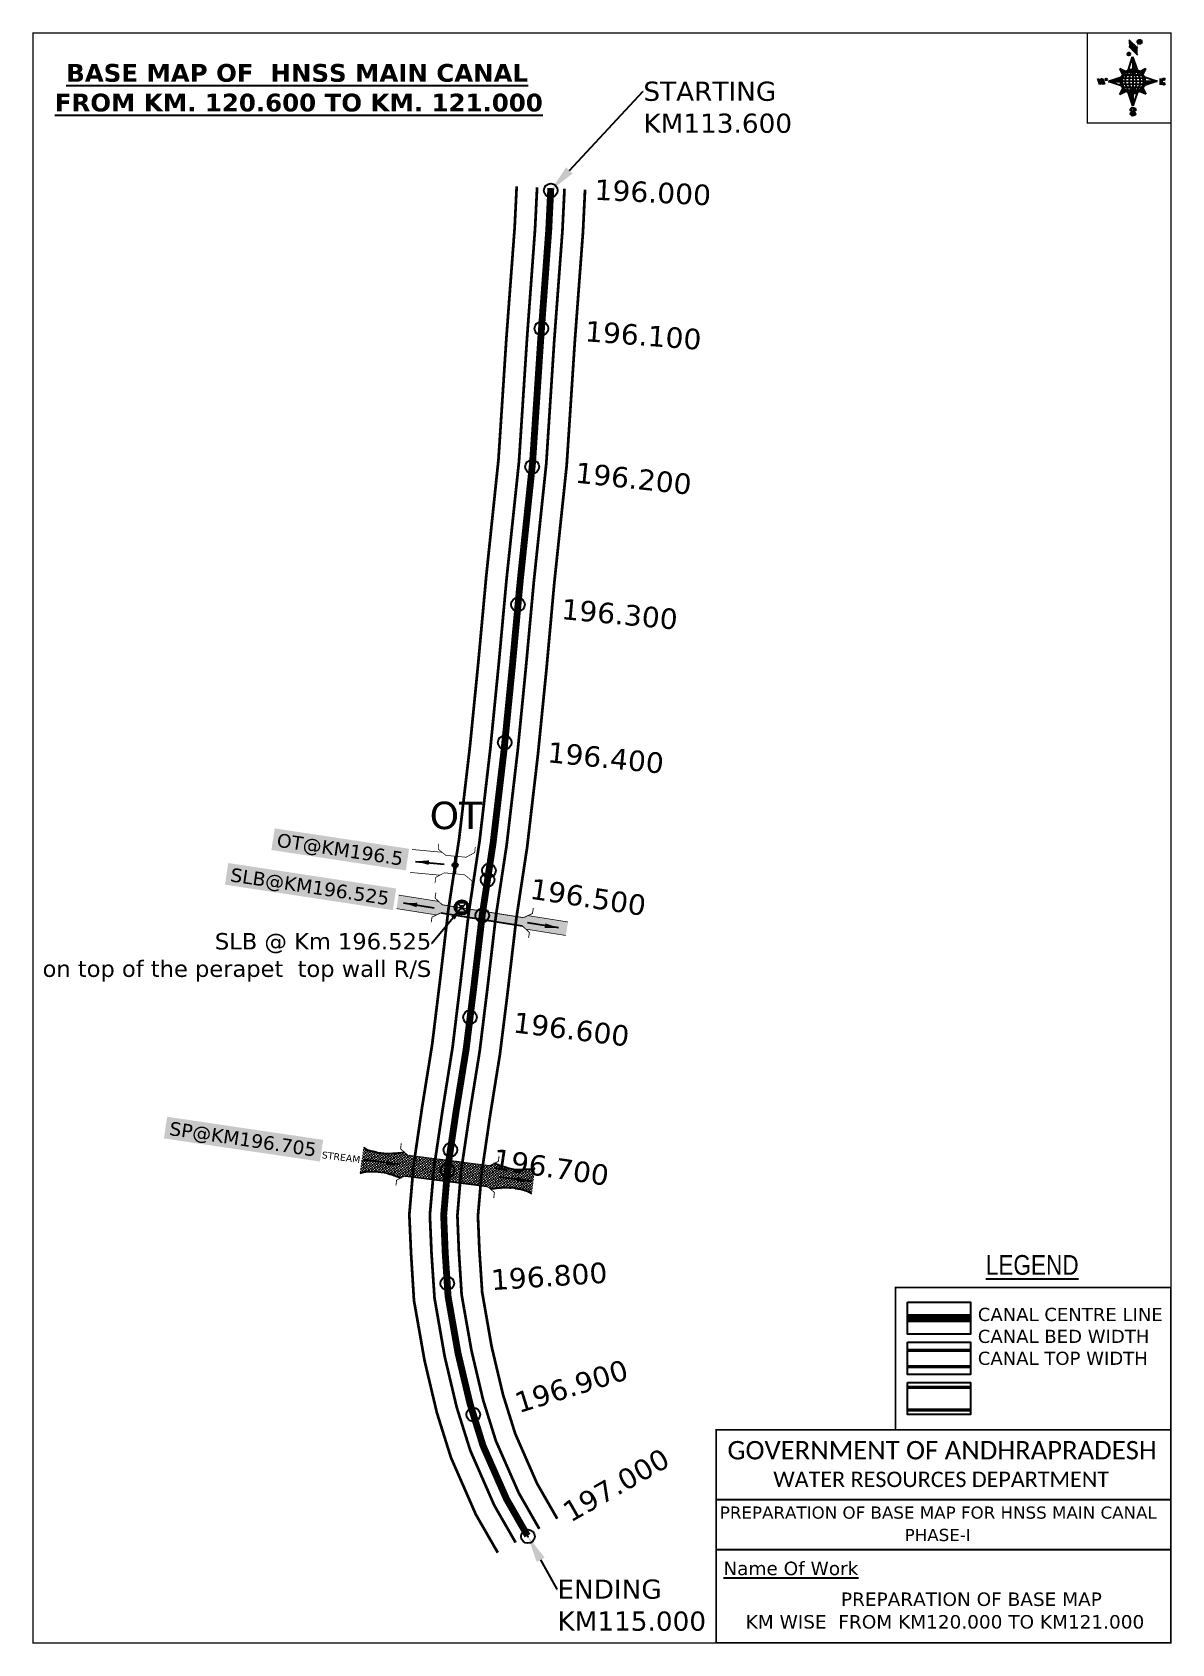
# Model space of a CAD drawing. Header units: inches. Extents: x 741588 to 742420, y 1645391 to 1646568.
import ezdxf
from ezdxf import colors
from ezdxf.entities.mleader import LeaderData, LeaderLine
from ezdxf.enums import TextEntityAlignment as Align
from ezdxf.math import Vec2, Vec3

# ---------------------------------------------------------------- set-up
doc = ezdxf.new("R2010")
doc.units = ezdxf.units.IN
doc.header["$MEASUREMENT"] = 0
doc.header["$PDMODE"] = 32
doc.header["$PDSIZE"] = 10
doc.linetypes.add('ACAD_ISO02W100', pattern=[15, 12, -3])
doc.linetypes.add('HIDDEN2', pattern=[0.1875, 0.125, -0.0625])
for name, color, linetype in [('AQUADUCT', 1, 'Continuous'), ('bord', 1, 'Continuous'), ('CANAL1', 1, 'Continuous'), ('CSMark', 72, 'Continuous'), ('DCBMS', 232, 'Continuous'), ('PAGE', 7, 'Continuous'), ('STRUCTURE', 5, 'Continuous'), ('TEXT', 7, 'Continuous')]:
    doc.layers.add(name, color=color, linetype=linetype)
doc.styles.add('ARIALN', font='ARIALN_1.TTF')
doc.styles.get("Standard").update_dxf_attribs({"font": 'verdana_0.ttf'})
doc.dimstyles.get("Standard").update_dxf_attribs({"dimtxt": 0.18, "dimasz": 0.18, "dimexe": 0.18, "dimexo": 0.0625, "dimgap": 0.09, "dimtad": 0, "dimtih": 1, "dimtoh": 1, "dimdec": 4, "dimzin": 0, "dimdsep": 46, "dimtxsty": 'Standard', "dimcen": 0.09, "dimadec": 0, "dimazin": 0, "dimtfac": 1, "dimtdec": 4, "dimtofl": 0, "dimtmove": 0, "dimatfit": 3, "dimfxl": 0, "dimtolj": 1, "dimtzin": 0, "dimarcsym": 0})
pattern_1 = [(267.297113149, (-8720374.938, 50637915.138), (10.5367255337, -0.497431438), [])]
pattern_2 = [(357.297113149, (-8720374.938, 50637915.138), (0.497431438, 10.5367255337), [])]

# ---------------------------------------------------------------- blocks, each defined once
blk = doc.blocks.new('DCBM')
at = {"layer": 'DCBMS'}
h = blk.add_hatch(color=132, dxfattribs=at)
h.paths.add_polyline_path([(3.7, 3.7, 0.414214), (-3.7, 3.7)])
h.paths.add_polyline_path([(3.7, 3.7), (3.7, -3.7, 0.198912), (5.2, 0, 0.198912)])
h.paths.add_polyline_path([(-3.7, -3.7, 0.414214), (3.7, -3.7)])
h.paths.add_polyline_path([(-3.7, 3.7, 0.198912), (-5.2, 0, 0.198912), (-3.7, -3.7)])
at = {"layer": 'DCBMS', "color": 0}
blk.add_lwpolyline([(-3.7, 3.7), (3.7, 3.7), (3.7, -3.7), (-3.7, -3.7)], close=True, dxfattribs=at)
for points in [[(-3.7, 3.7), (3.7, -3.7)], [(3.7, 3.7), (-3.7, -3.7)]]:
    blk.add_lwpolyline(points, dxfattribs=at)
for radius in [5.21, 1.05]:
    blk.add_circle((0, 0), radius, dxfattribs=at)
blk = doc.blocks.new('*X16')
at = {"color": 0, "linetype": 'Continuous'}
for p, q in [((6321.6, 240.5), (6322.3, 241.2)), ((6321.6, 240.3), (6322.3, 241)), ((6321.6, 240.1), (6322.3, 240.8)), ((6321.6, 239.9), (6322.4, 240.7)), ((6321.6, 239.8), (6322.4, 240.6)), ((6321.6, 239.6), (6322.5, 240.5)), ((6321.6, 239.4), (6322.5, 240.3)), ((6321.6, 239.2), (6322.6, 240.2)), ((6321.7, 239.1), (6322.6, 240.1)), ((6321.8, 240.8), (6322.4, 241.4)), ((6321.8, 239), (6322.7, 240)), ((6321.8, 239), (6322.8, 239.9)), ((6321.9, 238.9), (6322.9, 239.8)), ((6322, 238.8), (6323, 239.7)), ((6322.1, 241.3), (6322.4, 241.6)), ((6322.1, 238.7), (6323.1, 239.6)), ((6322.2, 238.6), (6323.1, 239.6)), ((6322.3, 238.5), (6323.2, 239.5)), ((6322.4, 238.5), (6323.3, 239.4)), ((6322.5, 238.4), (6323.4, 239.3)), ((6322.7, 238.4), (6323.6, 239.3)), ((6322.8, 238.3), (6323.7, 239.2)), ((6322.9, 238.3), (6323.8, 239.1)), ((6323.1, 238.2), (6323.9, 239.1)), ((6323.2, 238.2), (6324, 239)), ((6323.3, 238.2), (6324.2, 239)), ((6323.5, 238.1), (6324.3, 238.9)), ((6323.7, 238.1), (6324.4, 238.9)), ((6323.8, 238.1), (6324.6, 238.8)), ((6324.1, 238.2), (6324.7, 238.8)), ((6324.3, 238.3), (6324.9, 238.8)), ((6324.6, 238.3), (6325.1, 238.8)), ((6324.8, 238.4), (6325.2, 238.8)), ((6325.1, 238.5), (6325.4, 238.8)), ((6325.4, 238.6), (6325.6, 238.8))]:
    blk.add_line(p, q, dxfattribs=at)
blk = doc.blocks.new('*X15')
at = {"color": 0, "linetype": 'Continuous'}
for p, q in [((6324.4, 240.3), (6324.5, 240.4)), ((6324.6, 240.3), (6324.8, 240.5)), ((6324.7, 240.2), (6325, 240.5)), ((6324.8, 240.2), (6325.2, 240.6)), ((6325, 240.1), (6325.5, 240.6)), ((6325.1, 240.1), (6325.6, 240.6)), ((6325.2, 240), (6325.8, 240.6)), ((6325.3, 240), (6326, 240.6)), ((6325.4, 239.9), (6326.1, 240.6)), ((6325.5, 239.8), (6326.2, 240.5)), ((6325.6, 239.8), (6326.3, 240.5)), ((6325.7, 239.7), (6326.5, 240.4)), ((6325.9, 239.6), (6326.6, 240.3)), ((6326, 239.5), (6326.7, 240.3)), ((6326, 239.4), (6326.8, 240.2)), ((6326.1, 239.3), (6327, 240.2)), ((6326.2, 239.3), (6327.1, 240.1)), ((6326.3, 239.2), (6327.1, 240)), ((6326.4, 239.1), (6327.2, 239.9)), ((6326.5, 239), (6327.3, 239.8)), ((6326.5, 238.9), (6327.4, 239.7)), ((6326.6, 238.8), (6327.5, 239.6)), ((6326.7, 238.7), (6327.5, 239.5)), ((6326.8, 238.6), (6327.6, 239.4)), ((6326.8, 238.5), (6327.7, 239.3)), ((6326.8, 236.5), (6327.4, 237)), ((6326.9, 238.3), (6327.8, 239.2)), ((6326.9, 238.2), (6327.9, 239.1)), ((6326.9, 236.8), (6327.6, 237.4)), ((6327, 238.1), (6327.8, 239)), ((6327, 237.9), (6327.8, 238.8)), ((6327, 237.8), (6327.8, 238.6)), ((6327, 237.6), (6327.8, 238.4)), ((6327, 237.4), (6327.8, 238.2)), ((6327, 237.3), (6327.8, 238)), ((6327, 237.1), (6327.8, 237.9))]:
    blk.add_line(p, q, dxfattribs=at)
blk = doc.blocks.new('H')
at = {"layer": 'bord', "extrusion": (0.000427885, 0.004792, 0.999988)}
h = blk.add_hatch(dxfattribs=at)
h.set_pattern_fill('LINE', color=8, scale=84.387686, angle=-2.7029, style=0)
h.set_pattern_definition(pattern_2)
h.paths.add_polyline_path([(-492, 786, -0.090992), (-448, 775), (-486, 912)])
h = blk.add_hatch(dxfattribs=at)
h.set_pattern_fill('LINE', color=8, scale=84.387686, angle=-92.7029, style=0)
h.set_pattern_definition(pattern_1)
h.paths.add_polyline_path([(-625, 665, -0.090992), (-615, 710), (-751, 671)])
h = blk.add_hatch(dxfattribs=at)
h.set_pattern_fill('LINE', color=8, scale=84.387686, angle=-2.7029, style=0)
h.set_pattern_definition(pattern_2)
h.paths.add_polyline_path([(-504, 533, -0.090992), (-549, 543), (-510, 406)])
h = blk.add_hatch(dxfattribs=at)
h.set_pattern_fill('LINE', color=8, scale=84.387686, angle=-92.7029, style=0)
h.set_pattern_definition(pattern_1)
h.paths.add_polyline_path([(-246, 647), (-372, 653, -0.090992), (-382, 609)])
for p, q in [((-519, 1020, -1217), (-435, 927, -1216)), ((-516, 1087, -1217), (-432, 994, -1217)), ((-538, 774, -1216), (-487, 906, -1216)), ((-487, 906, -1216), (-493, 780, -1216)), ((-487, 906, -1216), (-448, 769, -1216)), ((-865, 701, -1215), (-847, 638, -1215)), ((-847, 700, -1215), (-829, 637, -1215)), ((-829, 699, -1215), (-811, 636, -1215)), ((-829, 699, -1215), (-811, 698, -1215)), ((-811, 698, -1215), (-794, 635, -1215)), ((-752, 665, -1215), (-615, 704, -1215)), ((-627, 794, -1216), (-567, 760, -1216)), ((-627, 794, -1216), (-584, 747, -1215)), ((-599, 731, -1215), (-627, 794, -1216)), ((-421, 753, -1216), (-359, 781, -1216)), ((-359, 781, -1216), (-405, 739, -1216)), ((-359, 781, -1216), (-392, 721, -1215)), ((-379, 693, -1215), (-246, 641, -1215)), ((-213, 669, -1215), (-217, 601, -1215)), ((-752, 665, -1215), (-625, 659, -1215)), ((-619, 614, -1215), (-752, 665, -1215)), ((-639, 526, -1214), (-606, 585, -1215)), ((-639, 526, -1214), (-593, 568, -1215)), ((-577, 553, -1215), (-639, 526, -1214)), ((-511, 400, -1214), (-549, 537, -1214)), ((-460, 533, -1215), (-511, 400, -1214)), ((-505, 527, -1214), (-511, 400, -1214)), ((-371, 513, -1214), (-431, 546, -1215)), ((-371, 513, -1214), (-414, 560, -1215)), ((-399, 576, -1215), (-371, 513, -1214)), ((-246, 641, -1215), (-383, 603, -1215)), ((-373, 647, -1215), (-246, 641, -1215)), ((-197, 600, -1215), (-194, 668, -1215))]:
    blk.add_line(p, q, dxfattribs=at)
at = {"layer": 'bord', "color": 8, "linetype": 'ByBlock', "extrusion": (0.000427885, 0.004792, 0.999988)}
for p, q in [((-375, 679, -1215), (-620, 691, -1215)), ((-386, 711, -1215), (-605, 722, -1215)), ((-411, 744, -1216), (-578, 752, -1216)), ((-493, 780, -1216), (-505, 527, -1214)), ((-373, 647, -1215), (-625, 659, -1215)), ((-378, 616, -1215), (-623, 628, -1215)), ((-392, 585, -1215), (-611, 595, -1215)), ((-420, 555, -1215), (-587, 562, -1215))]:
    blk.add_line(p, q, dxfattribs=at)
at = {"layer": 'bord', "extrusion": (0.000427885, 0.004792, 0.999988), "elevation": -1212}
for points, const_width in [([(-522, 960), (-516, 1093)], 1.61), ([(-434, 933), (-428, 1066)], 1.61), ([(-870, 707), (-846, 706)], 0.642), ([(-829, 643), (-821, 678)], 0.642), ([(-793, 641), (-782, 694)], 0.642), ([(-223, 676), (-174, 673)], 0.706), ([(-829, 643), (-855, 644)], 0.642), ([(-811, 642), (-784, 641)], 0.642), ([(-177, 605), (-226, 607)], 0.706), ([(-195, 645), (-185, 644)], 0.706)]:
    blk.add_lwpolyline(points, dxfattribs=dict(at, const_width=const_width))
for points, const_width in [([(-414, 1073, 1), (-398, 1058, 1)], 22.3), ([(-530, 950, 1), (-520, 939, 1)], 14.8), ([(-776, 697, 1), (-769, 690, 1)], 8.9), ([(-180, 618, 1), (-173, 611, 1)], 9.79), ([(-178, 667, 1), (-171, 660, 1)], 9.79), ([(-490, 362, 1), (-498, 369, 1)], 11.1), ([(-525, 322, 1), (-533, 329, 1)], 11.1)]:
    blk.add_lwpolyline(points, format="xyb", close=True, dxfattribs=dict(at, const_width=const_width))
for points in [[(-537, 317), (-531, 310), (-520, 307), (-505, 307), (-494, 310), (-486, 318), (-487, 326), (-491, 333), (-494, 336), (-503, 341), (-522, 347), (-530, 352), (-534, 355), (-537, 363), (-537, 373), (-530, 381), (-520, 384), (-504, 384), (-493, 380), (-487, 373)], [(-522, 348), (-526, 354), (-528, 361), (-528, 371), (-526, 375), (-521, 381), (-515, 384)], [(-505, 307), (-499, 312), (-497, 319), (-497, 327), (-501, 335), (-509, 343)]]:
    blk.add_lwpolyline(points, dxfattribs=at)
at = {"layer": 'bord', "extrusion": (0.000427885, 0.004792, 0.999988)}
for centre, radius in [((-406, 1065, -1212), 22.3), ((-525, 944, -1212), 14.8), ((-773, 694, -1212), 8.9), ((-498, 659, -1212), 127), ((-177, 615, -1212), 9.79), ((-174, 663, -1212), 9.79), ((-494, 365, -1212), 11.1), ((-529, 325, -1212), 11.1)]:
    blk.add_circle(centre, radius, dxfattribs=at)
at = {"layer": 'bord', "color": 8, "linetype": 'ByBlock', "extrusion": (0.000427885, 0.004792, 0.999988)}
for centre, radius, start, end in [((-482, 658, -1212), 128, 94.9254, 259.6691), ((-437, 656, -1212), 141, 113.2864, 241.308), ((-316, 651, -1212), 222, 142.5892, 212.0053), ((-560, 662, -1212), 141, 293.2864, 61.308), ((-681, 668, -1212), 222, 322.5892, 32.0053), ((-515, 660, -1212), 128, 274.9254, 79.6691)]:
    blk.add_arc(centre, radius, start, end, dxfattribs=at)
at = {"layer": 'bord', "extrusion": (0.000427885, 0.004792, 0.999988)}
for points in [[(-516, 1093, -1212), (-431, 1000, -1212), (-519, 1026, -1212), (-434, 933, -1212)], [(-864, 707, -1212), (-846, 706, -1212), (-846, 644, -1212), (-829, 643, -1212)], [(-829, 705, -1212), (-811, 704, -1212), (-811, 642, -1212), (-793, 641, -1212)], [(-193, 674, -1212), (-197, 606, -1212), (-213, 675, -1212), (-216, 607, -1212)]]:
    blk.add_solid(points, dxfattribs=at)
at = {"layer": 'bord', "extrusion": (0.000427885, 0.004792, 0.999988), "xscale": 7.977342409717546, "yscale": 7.977342408231451, "zscale": 7.977342408476333, "rotation": 138.0840426661453}
for name, p in [('*X15', (38301, -31929, -1212)), ('*X16', (38314, -31951, -1212))]:
    blk.add_blockref(name, p, dxfattribs=at)
blk = doc.blocks.new('SLB')
at = {"layer": 'STRUCTURE'}
h = blk.add_hatch(dxfattribs=at)
h.set_pattern_fill('DOTS', color=6, scale=20, angle=320.3722, style=0)
h.set_pattern_definition([(320.372247934, (-159.4327, -72.9564), (1.2786241598, 0.5641323054), [0, -1.25])])
h.paths.add_polyline_path([(769699.5, 1706871.1), (769699.5, 1706861.1), (769729.1, 1706861.1), (769732.1, 1706863.1), (769792.1, 1706863.1), (769795.1, 1706861.1), (769824.7, 1706861.1), (769824.7, 1706871.1), (769795.1, 1706871.1), (769792.1, 1706869.1), (769732.1, 1706869.1), (769729.1, 1706871.1)])
at = {"layer": 'STRUCTURE', "color": 6, "linetype": 'ACAD_ISO02W100', "ltscale": 0.5, "const_width": 0.5}
for points in [[(769699.5, 1706871.1), (769729.1, 1706871.1)], [(769795.1, 1706871.1), (769824.7, 1706871.1)], [(769699.5, 1706861.1), (769729.1, 1706861.1)], [(769795.1, 1706861.1), (769824.7, 1706861.1)]]:
    blk.add_lwpolyline(points, dxfattribs=at)
at = {"layer": 'STRUCTURE', "color": 6, "const_width": 0.628}
for points in [[(769726.1, 1706877.1), (769726.1, 1706873.1), (769732.1, 1706869.1), (769792.1, 1706869.1), (769798.1, 1706873.1), (769798.1, 1706877.1)], [(769726.1, 1706855.1), (769726.1, 1706859.1), (769732.1, 1706863.1), (769792.1, 1706863.1), (769798.1, 1706859.1), (769798.1, 1706855.1)]]:
    blk.add_lwpolyline(points, dxfattribs=at)
at = {"layer": 'STRUCTURE', "color": 6}
blk.add_lwpolyline([(769732.1, 1706863.1), (769792.1, 1706863.1)], dxfattribs=at)
blk.add_lwpolyline([(769732.1, 1706863.1), (769792.1, 1706863.1)], dxfattribs=at)
at = {"layer": 'STRUCTURE', "color": 0}
blk.add_circle((769762.1, 1706866.1), 1.24, dxfattribs=at)
for points in [[(769703.8, 1706866), (769726.7, 1706866)], [(769818.6, 1706865.8), (769795.7, 1706865.8)]]:
    blk.add_leader(points, dimstyle='Standard', override={"dimasz": 10, "dimgap": 0.09, "dimtad": 0}, dxfattribs=at)
blk = doc.blocks.new('SP')
at = {"layer": 'STRUCTURE'}
h = blk.add_hatch(dxfattribs=at)
h.set_pattern_fill('DASH', color=256, scale=8, style=0)
edge = h.paths.add_edge_path()
edge.add_spline(control_points=[(769825.7, 1706742.1), (769825.3, 1706741.8), (769823.8, 1706740.8), (769820.9, 1706740.3), (769817, 1706739.7), (769811.4, 1706738.9), (769804, 1706739.7), (769798.4, 1706741), (769795.6, 1706741.6)], knot_values=[0, 0, 0, 0, 1.613557, 5.24513, 8.624976, 13.470124, 22.190216, 30.746377, 30.746377, 30.746377, 30.746377], degree=3, periodic=0)
edge.add_line((769795.6, 1706741.6), (769792.6, 1706739.6))
edge.add_line((769792.6, 1706739.6), (769732.6, 1706739.6))
edge.add_line((769732.6, 1706739.6), (769729.6, 1706741.6))
edge.add_spline(control_points=[(769729.6, 1706741.6), (769726.9, 1706740.9), (769721.3, 1706739.5), (769713.9, 1706738.5), (769708.3, 1706739.1), (769704.4, 1706739.6), (769701.5, 1706740), (769700, 1706741), (769699.5, 1706741.3)], knot_values=[0, 0, 0, 0, 8.556161, 17.276253, 22.121402, 25.501247, 29.13282, 30.746377, 30.746377, 30.746377, 30.746377], degree=3, periodic=0)
edge.add_line((769699.5, 1706741.3), (769699.5, 1706722.1))
edge.add_spline(control_points=[(769699.5, 1706722.1), (769700, 1706722.4), (769701.4, 1706723.4), (769704.3, 1706724), (769708.2, 1706724.5), (769713.8, 1706725.3), (769721.2, 1706724.5), (769726.8, 1706723.3), (769729.6, 1706722.6)], knot_values=[0, 0, 0, 0, 1.613557, 5.24513, 8.624976, 13.470124, 22.190216, 30.746377, 30.746377, 30.746377, 30.746377], degree=3, periodic=0)
edge.add_line((769729.6, 1706722.6), (769732.6, 1706724.6))
edge.add_line((769732.6, 1706724.6), (769792.6, 1706724.6))
edge.add_line((769792.6, 1706724.6), (769795.6, 1706722.6))
edge.add_spline(control_points=[(769795.6, 1706722.6), (769798.4, 1706723.3), (769803.9, 1706724.8), (769811.3, 1706725.8), (769817, 1706725.1), (769820.9, 1706724.7), (769823.8, 1706724.2), (769825.2, 1706723.3), (769825.7, 1706723)], knot_values=[0, 0, 0, 0, 8.556161, 17.276253, 22.121402, 25.501247, 29.13282, 30.746377, 30.746377, 30.746377, 30.746377], degree=3, periodic=0)
edge.add_line((769825.7, 1706723), (769825.7, 1706742.1))
h.paths.add_polyline_path([(769764.2, 1706732.1, -1), (769761.1, 1706732.1, -1)], flags=0)
h.paths.add_polyline_path([(769761.1, 1706732.1, 1), (769764.2, 1706732.1, 1)], flags=16)
at = {"layer": 'STRUCTURE', "const_width": 0.628}
for points in [[(769726.6, 1706747.6), (769726.6, 1706743.6), (769732.6, 1706739.6), (769792.6, 1706739.6), (769798.6, 1706743.6), (769798.6, 1706747.6)], [(769726.6, 1706716.6), (769726.6, 1706720.6), (769732.6, 1706724.6), (769792.6, 1706724.6), (769798.6, 1706720.6), (769798.6, 1706716.6)]]:
    blk.add_lwpolyline(points, dxfattribs=at)
at = {"layer": 'STRUCTURE', "color": 3}
blk.add_lwpolyline([(769732.6, 1706724.6), (769792.6, 1706724.6)], dxfattribs=at)
blk.add_lwpolyline([(769732.6, 1706724.6), (769792.6, 1706724.6)], dxfattribs=at)
at = {"layer": 'STRUCTURE', "color": 0}
blk.add_circle((769762.6, 1706732.1), 1.55, dxfattribs=at)
at = {"layer": 'STRUCTURE'}
for points in [[(769699.5, 1706741.3), (769700.9, 1706740.5), (769704.4, 1706739.6), (769707.8, 1706739.2), (769712.6, 1706738.8), (769721.3, 1706739.7), (769729.6, 1706741.6)], [(769825.7, 1706742.1), (769824.3, 1706741.3), (769820.8, 1706740.3), (769817.5, 1706739.8), (769812.7, 1706739.2), (769804, 1706739.9), (769795.6, 1706741.6)], [(769699.5, 1706722.1), (769700.9, 1706723), (769704.4, 1706724), (769707.7, 1706724.5), (769712.5, 1706725), (769721.2, 1706724.4), (769729.6, 1706722.6)], [(769825.7, 1706723), (769824.3, 1706723.8), (769820.8, 1706724.7), (769817.4, 1706725.1), (769812.6, 1706725.5), (769803.9, 1706724.6), (769795.6, 1706722.6)]]:
    blk.add_spline(points, degree=3, dxfattribs=at)
at = {"layer": 'STRUCTURE', "color": 0}
blk.add_text('STREAM', height=5, dxfattribs=at).set_placement((769684.3, 1706732.1), align=Align.MIDDLE_CENTER)
for points in [[(769727.4, 1706732.1), (769700.8, 1706732.1)], [(769824.4, 1706732.1), (769800.5, 1706732.1)]]:
    blk.add_leader(points, dimstyle='Standard', override={"dimasz": 10, "dimgap": 0.09, "dimtad": 0}, dxfattribs=at)
blk = doc.blocks.new('OT')
at = {"layer": 'STRUCTURE', "color": 190}
for points, const_width in [([(769775.2, 1706601.8), (769775.2, 1706597.8), (769769.2, 1706593.8), (769761.8, 1706593.8), (769754.4, 1706593.8), (769748.4, 1706597.8), (769748.4, 1706601.8)], 0.5), ([(769751.4, 1706595.8), (769729.4, 1706595.8)], 0.5), ([(769761.8, 1706593.8), (769761.8, 1706581)], 2.5), ([(769751.4, 1706579), (769729.4, 1706579)], 0.5), ([(769748.4, 1706573), (769748.4, 1706577), (769754.4, 1706581), (769761.8, 1706581), (769761.8, 1706581), (769761.8, 1706581), (769769.2, 1706581), (769775.2, 1706577), (769775.2, 1706573)], 0.5)]:
    blk.add_lwpolyline(points, dxfattribs=dict(at, const_width=const_width))
at = {"layer": 'STRUCTURE', "color": 0}
blk.add_circle((769761.8, 1706587.4), 1.87, dxfattribs=at)
blk.add_leader([(769732.6, 1706587.4), (769753.8, 1706587.4)], dimstyle='Standard', override={"dimasz": 10, "dimgap": 0.09, "dimtad": 0}, dxfattribs=at)

msp = doc.modelspace()

# ---------------------------------------------------------------- linework, layer by layer
at = {"color": 3}
for p in [(741967, 1646452.4), (741960.2, 1646351.6), (741953.4, 1646250.7), (741943, 1646150.1), (741933.4, 1646049.5), (741920.8, 1645949.2), (741908, 1645848.8), (741893.7, 1645752), (741891.4, 1645654.6), (741910.4, 1645558.8), (741950.3, 1645469.9)]:
    msp.add_point(p, dxfattribs=at)
at = {"layer": 'CANAL1', "color": 200, "const_width": 2}
for points in [[(741942.1, 1646455.4), (741940.6, 1646425.1), (741934.6, 1646345), (741928.8, 1646256), (741919.8, 1646170.2), (741914.1, 1646108.3), (741908, 1646046.9), (741900.1, 1645979.5), (741892.2, 1645927.3), (741885.9, 1645873.9), (741884.5, 1645862.7), (741880.4, 1645829.1), (741873, 1645783), (741866.8, 1645740.6), (741863.7, 1645704.8), (741865, 1645675.6), (741867.1, 1645642), (741874.8, 1645598.3), (741883.8, 1645560.2), (741894.1, 1645527.4), (741912.3, 1645485.8), (741928.3, 1645458)], [(741992, 1646452.9), (741990.5, 1646422), (741984.5, 1646341.5), (741978.6, 1646251.7), (741969.5, 1646165.3), (741963.9, 1646103.6), (741957.7, 1646041.5), (741949.7, 1645972.8), (741941.8, 1645920.7), (741935.6, 1645867.9), (741934.2, 1645856.5), (741929.9, 1645822.1), (741922.4, 1645775.3), (741916.5, 1645734.8), (741913.8, 1645703.7), (741914.9, 1645678.3), (741916.9, 1645648), (741923.8, 1645608.4), (741932.1, 1645573.4), (741941, 1645544.9), (741957, 1645508.4), (741971.7, 1645482.8)]]:
    msp.add_lwpolyline(points, dxfattribs=at)
at = {"layer": 'CANAL1', "color": 5, "const_width": 2}
for points in [[(741957, 1646454.6), (741955.5, 1646424.2), (741949.6, 1646343.9), (741943.8, 1646254.7), (741934.7, 1646168.7), (741929, 1646106.9), (741922.9, 1646045.3), (741915, 1645977.5), (741907.1, 1645925.3), (741900.8, 1645872.1), (741899.4, 1645860.8), (741895.3, 1645827), (741887.9, 1645780.7), (741881.7, 1645738.9), (741878.7, 1645704.5), (741879.9, 1645676.4), (741882.1, 1645643.8), (741889.5, 1645601.3), (741898.3, 1645564.1), (741908.2, 1645532.6), (741925.7, 1645492.6), (741941.3, 1645465.4)], [(741958.6, 1645475.4), (741943.6, 1645501.6), (741926.9, 1645539.6), (741917.6, 1645569.4), (741909.1, 1645605.4), (741901.9, 1645646.2), (741899.9, 1645677.5), (741898.8, 1645704.1), (741901.5, 1645736.6), (741907.6, 1645777.6), (741915.1, 1645824.2), (741919.3, 1645858.4), (741920.7, 1645869.7), (741926.9, 1645922.7), (741934.8, 1645974.8), (741942.8, 1646043.2), (741948.9, 1646105), (741954.6, 1646166.7), (741963.7, 1646253), (741969.5, 1646342.5), (741975.5, 1646422.9), (741977, 1646453.6)]]:
    msp.add_lwpolyline(points, dxfattribs=at)
at = {"layer": 'CANAL1', "color": 1, "linetype": 'HIDDEN2', "ltscale": 100, "const_width": 5}
msp.add_lwpolyline([(741967, 1646454.1), (741965.5, 1646423.5), (741959.6, 1646343.2), (741953.7, 1646253.8), (741944.7, 1646167.7), (741939, 1646106), (741932.9, 1646044.2), (741924.9, 1645976.2), (741917, 1645924), (741910.8, 1645870.9), (741909.4, 1645859.6), (741905.2, 1645825.6), (741897.7, 1645779.2), (741891.6, 1645737.7), (741888.8, 1645704.3), (741889.9, 1645676.9), (741892, 1645645), (741899.3, 1645603.4), (741908, 1645566.8), (741917.5, 1645536.1), (741934.7, 1645497.1), (741950, 1645470.4)], dxfattribs=at)
at = {"layer": 'CANAL1', "color": 1, "linetype": 'HIDDEN2', "ltscale": 100, "const_width": 6, "elevation": -0.4}
msp.add_lwpolyline([(742273.4, 1645629.1), (742227.4, 1645629.1)], dxfattribs=at)
at = {"layer": 'CANAL1', "color": 5, "const_width": 2.4, "elevation": -0.4}
for points in [[(742273.4, 1645605.8), (742227.4, 1645605.8)], [(742273.4, 1645593.8), (742227.4, 1645593.8)]]:
    msp.add_lwpolyline(points, dxfattribs=at)
at = {"layer": 'CANAL1', "color": 200, "const_width": 2.4, "elevation": -0.4}
for points in [[(742273.4, 1645578.6), (742227.4, 1645578.6)], [(742273.4, 1645562.1), (742227.4, 1645562.1)]]:
    msp.add_lwpolyline(points, dxfattribs=at)
at = {"layer": 'DCBMS', "color": 132, "true_color": 0x00d1bf}
msp.add_point((741902, 1645929, 470.1), dxfattribs=at)
at = {"layer": 'PAGE', "const_width": 1}
msp.add_lwpolyline([(741588.8, 1646567.4), (741588.8, 1645392.1), (742419.8, 1645392.1), (742419.8, 1646567.4), (741588.8, 1646567.4)], dxfattribs=at)
at = {"layer": 'PAGE'}
for points, const_width in [([(742419.8, 1646567.4), (742358.7, 1646567.4), (742358.7, 1646501.6), (742419.8, 1646501.6)], 1), ([(742419.8, 1645547.7), (742218.6, 1645547.7), (742218.6, 1645651.5), (742419.8, 1645651.5)], 1.2), ([(742087.7, 1645547.7), (742419.8, 1645547.7), (742419.8, 1645392.1), (742087.7, 1645392.1)], 1.2)]:
    msp.add_lwpolyline(points, close=True, dxfattribs=dict(at, const_width=const_width))
at = {"layer": 'PAGE', "elevation": -0.4}
for points in [[(742227.4, 1645640.9), (742273.4, 1645640.9), (742273.4, 1645617.4), (742227.4, 1645617.4)], [(742227.4, 1645611.6), (742273.4, 1645611.6), (742273.4, 1645588.1), (742227.4, 1645588.1)], [(742227.4, 1645582.3), (742273.4, 1645582.3), (742273.4, 1645558.8), (742227.4, 1645558.8)]]:
    msp.add_lwpolyline(points, close=True, dxfattribs=at)
at = {"layer": 'PAGE'}
for points in [[(742087.7, 1645496.8), (742419.8, 1645496.8)], [(742087.7, 1645460.4), (742419.8, 1645460.4)]]:
    msp.add_lwpolyline(points, dxfattribs=at)
at = {"layer": 'STRUCTURE', "color": 0}
for p in [(741921.8, 1645955.9), (741916.9, 1645923.2), (741891.5, 1645736.9)]:
    msp.add_point(p, dxfattribs=at)

# ---------------------------------------------------------------- block references
at = {"layer": 'AQUADUCT', "color": 1, "xscale": 0.0703495379661093, "yscale": 0.07034953800030053, "zscale": 0.07034953795990817, "rotation": 3.078330607406165}
msp.add_blockref('H', (742429.5, 1646488, 85.4), dxfattribs=at)
at = {"layer": 'DCBMS', "color": 132, "true_color": 0x00d1bf}
msp.add_blockref('DCBM', (741902, 1645929, 470.1), dxfattribs=at)
at = {"layer": 'STRUCTURE', "color": 0}
for name, p, rotation in [('OT', (-182099.6, 17708.2), 354.7039607329926), ('SLB', (-285818.7, 80776.3), 350.9839712920111), ('SP', (-236508.5, 49427.9), 352.7713969166231)]:
    msp.add_blockref(name, p, dxfattribs=dict(at, rotation=rotation))

# ---------------------------------------------------------------- texts
at = {"layer": 'CSMark', "color": 1}
for s, rotation, p in [('196.000', 357.1738, (741999, 1646453.1)), ('196.100', 355.7611, (741992.1, 1646349.8)), ('196.200', 353.9974, (741985.1, 1646246.6)), ('196.300', 354.7449, (741974.9, 1646147)), ('196.400', 354.3435, (741964.8, 1646042.5)), ('196.500', 351.3775, (741952.2, 1645942.9)), ('196.600', 352.9714, (741939.8, 1645845.3)), ('196.700', 351.5829, (741925.1, 1645745.6)), ('196.800', 3.72, (741923.3, 1645657.1)), ('196.900', 17.3649, (741941.4, 1645566.9)), ('197.000', 29.7962, (741977.7, 1645486.3))]:
    msp.add_text(s, height=15, rotation=rotation, dxfattribs=at).set_placement(p, align=Align.MIDDLE_LEFT)
at = {"layer": 'PAGE', "extrusion": (0.000201441, 0.004807, 0.999988), "style": 'ARIALN'}
msp.add_text('%%ULEGEND', height=14.4, rotation=359.9999, dxfattribs=at).set_placement((742318.5, 1645648.3, 8060), align=Align.MIDDLE)
at = {"layer": 'PAGE', "extrusion": (0.000201441, 0.004807, 0.999988)}
for s, height, p in [('PREPARATION OF BASE MAP FOR HNSS MAIN CANAL', 8.878, (742090.4, 1645463.1, 8059)), ('%%UName Of Work', 9.822, (742093, 1645421.9, 8057.7))]:
    msp.add_text(s, height=height, rotation=359.9999, dxfattribs=at).set_placement(p)
for s, height, p in [('PHASE-I', 8.88, (742249.5, 1645451.2, 8059)), ('PREPARATION OF BASE MAP', 9.822, (742274.1, 1645404.3, 8057.8)), ('KM WISE  FROM KM120.000 TO KM121.000', 9.822, (742254.8, 1645387.8, 8057.8))]:
    msp.add_text(s, height=height, rotation=359.9999, dxfattribs=at).set_placement(p, align=Align.MIDDLE_CENTER)
at = {"layer": 'PAGE', "extrusion": (0.000201441, 0.004807, 0.999988), "attachment_point": 1, "text_direction": (1, -1e-06, -0.000201)}
for s, insert, char_height, width in [('CANAL CENTRE LINE CANAL BED WIDTH {\\H2.3741x; }CANAL TOP WIDTH{\\H1.9188x; }', (742278.8, 1645636.7, -0.4), 9.6, 168.926), ('\\pi3.5885;{\\fCalibri|b0|i0|c0|p34;\\H1.3333x;GOVERNMENT OF ANDHRAPRADESH\\P\\pi37.073;\\H0.83998x;WATER RESOURCES DEPARTMENT}', (742092.4, 1645539.5, -1.3), 10.059, 321.276)]:
    msp.add_mtext(s, dxfattribs=dict(at, insert=insert, char_height=char_height, width=width))
at = {"layer": 'STRUCTURE', "color": 1}
msp.add_text('OT', height=20, dxfattribs=at).set_placement((741878.5, 1645986.2))
at = {"layer": 'STRUCTURE', "color": 5, "char_height": 10, "attachment_point": 1, "bg_fill": 1, "box_fill_scale": 1.3, "bg_fill_color": 7, "bg_fill_true_color": 16777215, "bg_fill_transparency": 4390977}
for s, insert, width, rotation in [('OT@KM196.5', (741767.9, 1645983.3), 93.283, 351.3775), ('SLB@KM196.525', (741734, 1645958), 118.025, 351.3775), ('SP@KM196.705', (741689.4, 1645772.8), 109.166, 351.5829)]:
    msp.add_mtext(s, dxfattribs=dict(at, insert=insert, width=width, rotation=rotation))
at = {"layer": 'TEXT', "color": 1, "insert": (741591.4, 1646544.7), "char_height": 13, "width": 379.826, "attachment_point": 1}
msp.add_mtext('\\pi21.755;{\\fVerdana|b1|i0|c0|p34;\\LBASE MAP OF  HNSS MAIN CANAL \\P\\pi13.452;FROM KM. 120.600 TO KM. 121.000}', dxfattribs=at)

# ---------------------------------------------------------------- leaders
at = {"layer": 'DCBMS', "color": 5}
ml = msp.add_multileader_mtext('Standard', dxfattribs=at)
ml.set_content('STARTING\\PKM113.600', color=5)
ml.set_leader_properties()
ml.build(insert=Vec2(0, 0))
ml.multileader.update_dxf_attribs({"dogleg_length": 0.36, "arrow_head_size": 20})
ctx = ml.context
ctx.base_point, ctx.char_height, ctx.arrow_head_size, ctx.landing_gap_size, ctx.plane_origin = Vec3(742034.5, 1646524.7), 14, 20, 0.09, Vec3(742285.1, 1646553.8)
notes = []
notes.append((ctx, [(1, (1, 1, 0), (742034.2, 1646524.7), (1, 0), 0.36, [(0, [(741967, 1646452.4)], 0, [])])]))
ctx.mtext.insert, ctx.mtext.flow_direction = Vec3(742034.6, 1646531.8), 5
at = {"layer": 'DCBMS', "color": 132, "true_color": 0x00d1bf}
ml = msp.add_multileader_mtext('Standard', dxfattribs=at)
ml.set_content('SLB @ Km 196.525\\Pon top of the perapet  top wall R/S ', color=(0, 209, 191))
ml.set_leader_properties()
ml.build(insert=Vec2(0, 0))
ml.multileader.update_dxf_attribs({"dogleg_length": 0.36, "arrow_head_size": 10})
ctx = ml.context
ctx.base_point, ctx.char_height, ctx.arrow_head_size, ctx.landing_gap_size, ctx.plane_origin = Vec3(741591.9, 1645902.7, 470.1), 12, 10, 0.09, Vec3(741902, 1645929, 470.1)
ctx.text_align_type = 2
notes.append((ctx, [(1, (1, 1, 0), (741880.2, 1645902.7, 470.1), (-1, 0), 0.36, [(0, [(741902, 1645929, 470.1)], 0, [])])]))
ctx.mtext.insert, ctx.mtext.alignment, ctx.mtext.flow_direction = Vec3(741879.7, 1645910.3, 470.1), 3, 5
at = {"layer": 'DCBMS', "color": 5}
ml = msp.add_multileader_mtext('Standard', dxfattribs=at)
ml.set_content('ENDING \\PKM115.000', color=5)
ml.set_leader_properties()
ml.build(insert=Vec2(0, 0))
ml.multileader.update_dxf_attribs({"dogleg_length": 0.36, "arrow_head_size": 20})
ctx = ml.context
ctx.base_point, ctx.char_height, ctx.arrow_head_size, ctx.landing_gap_size, ctx.plane_origin = Vec3(741971.7, 1645431.3), 14, 20, 0.09, Vec3(741869.7, 1645459.9)
notes.append((ctx, [(1, (1, 1, 0), (741971.3, 1645431.3), (1, 0), 0.36, [(0, [(741950, 1645470.4)], 0, [])])]))
ctx.mtext.insert, ctx.mtext.width, ctx.mtext.flow_direction = Vec3(741971.8, 1645438.4), 108.896, 5
for ctx, leaders in notes:
    for number, flags, end, landing, length, lines in leaders:
        leader = LeaderData()
        leader.index, (leader.has_last_leader_line, leader.has_dogleg_vector, leader.attachment_direction) = number, flags
        leader.last_leader_point, leader.dogleg_vector, leader.dogleg_length = Vec3(end), Vec3(landing), length
        for number, points, colour, breaks in lines:
            line = LeaderLine()
            line.index, line.vertices, line.color, line.breaks = number, Vec3.list(points), colors.encode_raw_color(colour), breaks
            leader.lines.append(line)
        ctx.leaders.append(leader)

doc.saveas('drawing.dxf')
